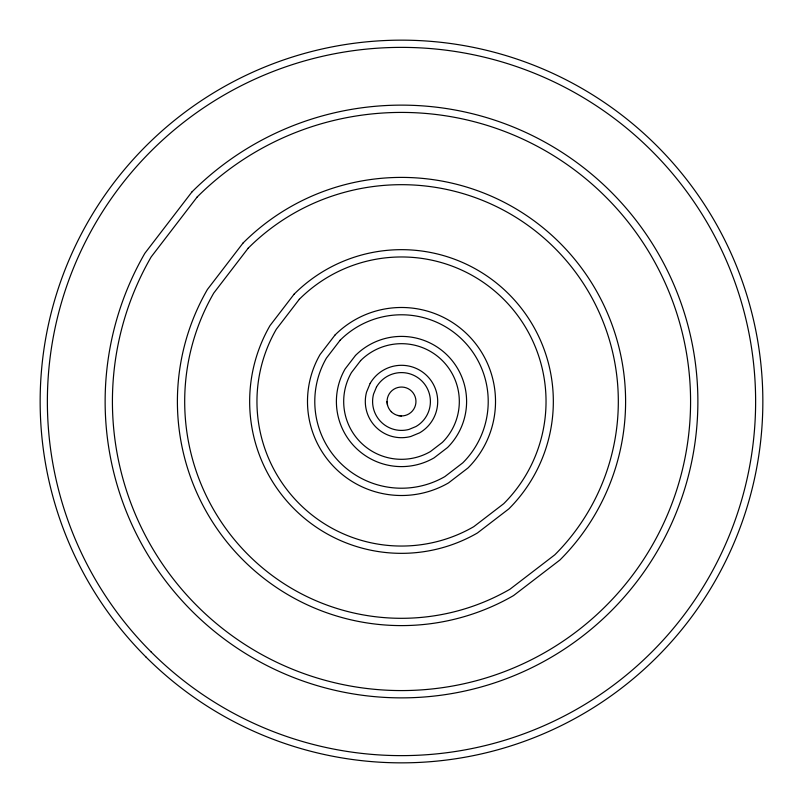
<?xml version="1.0" encoding="UTF-8"?>
<svg xmlns="http://www.w3.org/2000/svg" width="803" height="803" viewBox="0 0 803 803"><rect width="100%" height="100%" fill="white"/><g stroke="black" fill="none" stroke-linecap="round" stroke-linejoin="round"><path stroke-width="1.2" d="M397.756 415.462L401.5 415.954M387.046 401.5L387.538 405.244M370.153 383.402L366.539 392.135A36.195 36.195 0 0 0 410.865 436.461L419.598 432.847A36.195 36.195 0 0 0 427.096 375.904A36.195 36.195 0 0 0 370.153 383.402M376.466 387.046L373.576 394.022A28.908 28.908 0 0 0 408.978 429.424L415.954 426.534A28.908 28.908 0 0 0 421.936 381.064A28.908 28.908 0 0 0 376.466 387.046M191.937 191.937L144.841 253.316A296.367 296.367 0 0 0 375.674 696.743A296.367 296.367 0 0 0 680 300.131A296.367 296.367 0 0 0 191.937 191.937M197.086 197.086L151.145 256.96A289.08 289.08 0 0 0 376.306 689.476A289.08 289.08 0 0 0 673.145 302.631A289.08 289.08 0 0 0 197.086 197.086M243.038 243.038L207.425 289.451A224.097 224.097 0 0 0 513.549 595.575L559.962 559.962A224.097 224.097 0 0 0 559.962 243.038A224.097 224.097 0 0 0 243.038 243.038M248.187 248.187L213.739 293.095A216.81 216.81 0 0 0 509.905 589.261L554.813 554.813A216.81 216.81 0 0 0 554.813 248.187A216.81 216.81 0 0 0 248.187 248.187M294.139 294.139L270.009 325.586A151.827 151.827 0 0 0 477.414 532.991L508.861 508.861A151.827 151.827 0 0 0 508.861 294.139A151.827 151.827 0 0 0 294.139 294.139M299.298 299.298L276.322 329.23A144.54 144.54 0 0 0 473.77 526.678L503.702 503.702A144.54 144.54 0 0 0 503.702 299.298A144.54 144.54 0 0 0 299.298 299.298M335.022 335.022L320.086 354.494A94.011 94.011 0 0 0 448.506 482.914L467.978 467.978A94.011 94.011 0 0 0 467.978 335.022A94.011 94.011 0 0 0 335.022 335.022M340.181 340.181L326.399 358.138A86.724 86.724 0 0 0 444.862 476.601L462.819 462.819A86.724 86.724 0 0 0 462.819 340.181A86.724 86.724 0 0 0 340.181 340.181M355.468 355.468L345.119 368.948A65.103 65.103 0 0 0 434.052 457.881L447.532 447.532A65.103 65.103 0 0 0 447.532 355.468A65.103 65.103 0 0 0 355.468 355.468M360.617 360.617L351.433 372.592A57.816 57.816 0 0 0 430.408 451.567L442.383 442.383A57.816 57.816 0 0 0 442.383 360.617A57.816 57.816 0 0 0 360.617 360.617M145.985 657.015A361.35 361.35 0 0 0 750.534 495.019A361.35 361.35 0 0 0 307.981 52.466A361.35 361.35 0 0 0 145.985 657.015M391.282 411.718A14.454 14.454 0 0 0 415.462 405.244A14.454 14.454 0 0 0 397.756 387.538A14.454 14.454 0 0 0 391.282 411.718M151.094 651.906A354.123 354.123 0 0 0 743.558 493.152A354.123 354.123 0 0 0 309.848 59.442A354.123 354.123 0 0 0 151.094 651.906"/></g></svg>
